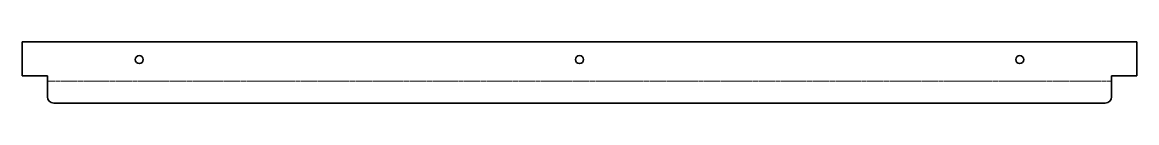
# Model space of a CAD drawing. Header units: inches. Extents: x 0 to 886, y 0 to 49.
import ezdxf

# ---------------------------------------------------------------- set-up
doc = ezdxf.new("R2010")
doc.units = ezdxf.units.IN
doc.header["$MEASUREMENT"] = 0
doc.linetypes.add('Chain', pattern=[13.68, 9.12, -1.14, 2.28, -1.14])
doc.layers.add('SIMUMAK Bend Centerline (ISO)', color=7, linetype='Chain', lineweight=9)
doc.layers.add('SIMUMAK Visible (ISO)', color=7, linetype='Continuous', lineweight=35)

# ---------------------------------------------------------------- blocks, each defined once
blk = doc.blocks.new('3DOF250-04-CFF01')
at = {"layer": 'SIMUMAK Bend Centerline (ISO)', "ltscale": 0.263158}
blk.add_line((20, 17.26), (866, 17.26), dxfattribs=at)
at = {"layer": 'SIMUMAK Visible (ISO)'}
for p, q in [((0, 21.52), (0, 48.52)), ((886, 48.52), (0, 48.52)), ((886, 21.52), (886, 48.52)), ((0, 21.52), (20, 21.52)), ((20, 21.52), (20, 5)), ((866, 21.52), (886, 21.52)), ((866, 5), (866, 21.52)), ((861, 0), (25, 0))]:
    blk.add_line(p, q, dxfattribs=at)
for centre in [(93, 34.52), (443, 34.52), (793, 34.52)]:
    blk.add_circle(centre, 3.2, dxfattribs=at)
at = {"layer": 'SIMUMAK Visible (ISO)', "extrusion": (0, 0, -1)}
for centre, start, end in [((-25, 5), 270, 0), ((-861, 5), 180, 270)]:
    blk.add_arc(centre, 5, start, end, dxfattribs=at)

msp = doc.modelspace()

# ---------------------------------------------------------------- block references
msp.add_blockref('3DOF250-04-CFF01', (0, 0))

doc.saveas('drawing.dxf')
